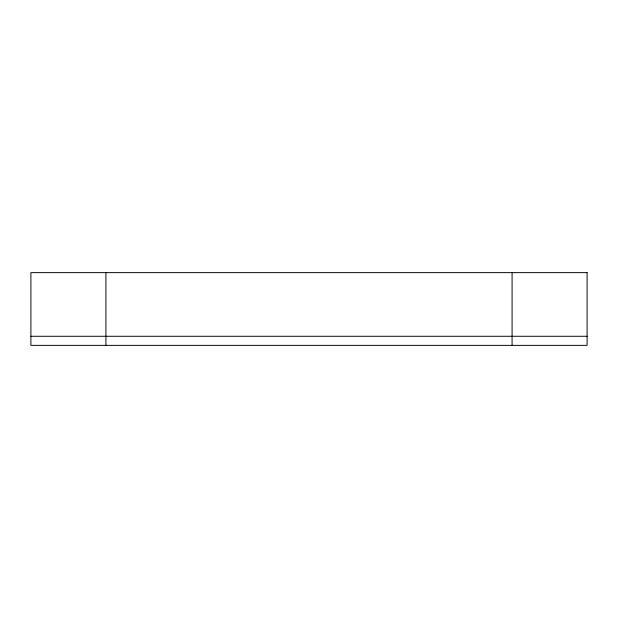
<?xml version="1.0" encoding="UTF-8"?>
<svg xmlns="http://www.w3.org/2000/svg" width="618" height="618" viewBox="0 0 618 618"><rect width="100%" height="100%" fill="white"/><g stroke="black" fill="none" stroke-linecap="round" stroke-linejoin="round"><path stroke-width="0.93" d="M30.9 336.277L587.1 336.277M512.083 272.631L512.083 345.369M105.917 272.631L105.917 345.369M587.1 272.631L30.9 272.631L30.9 345.369L587.1 345.369L587.1 272.631"/></g></svg>
